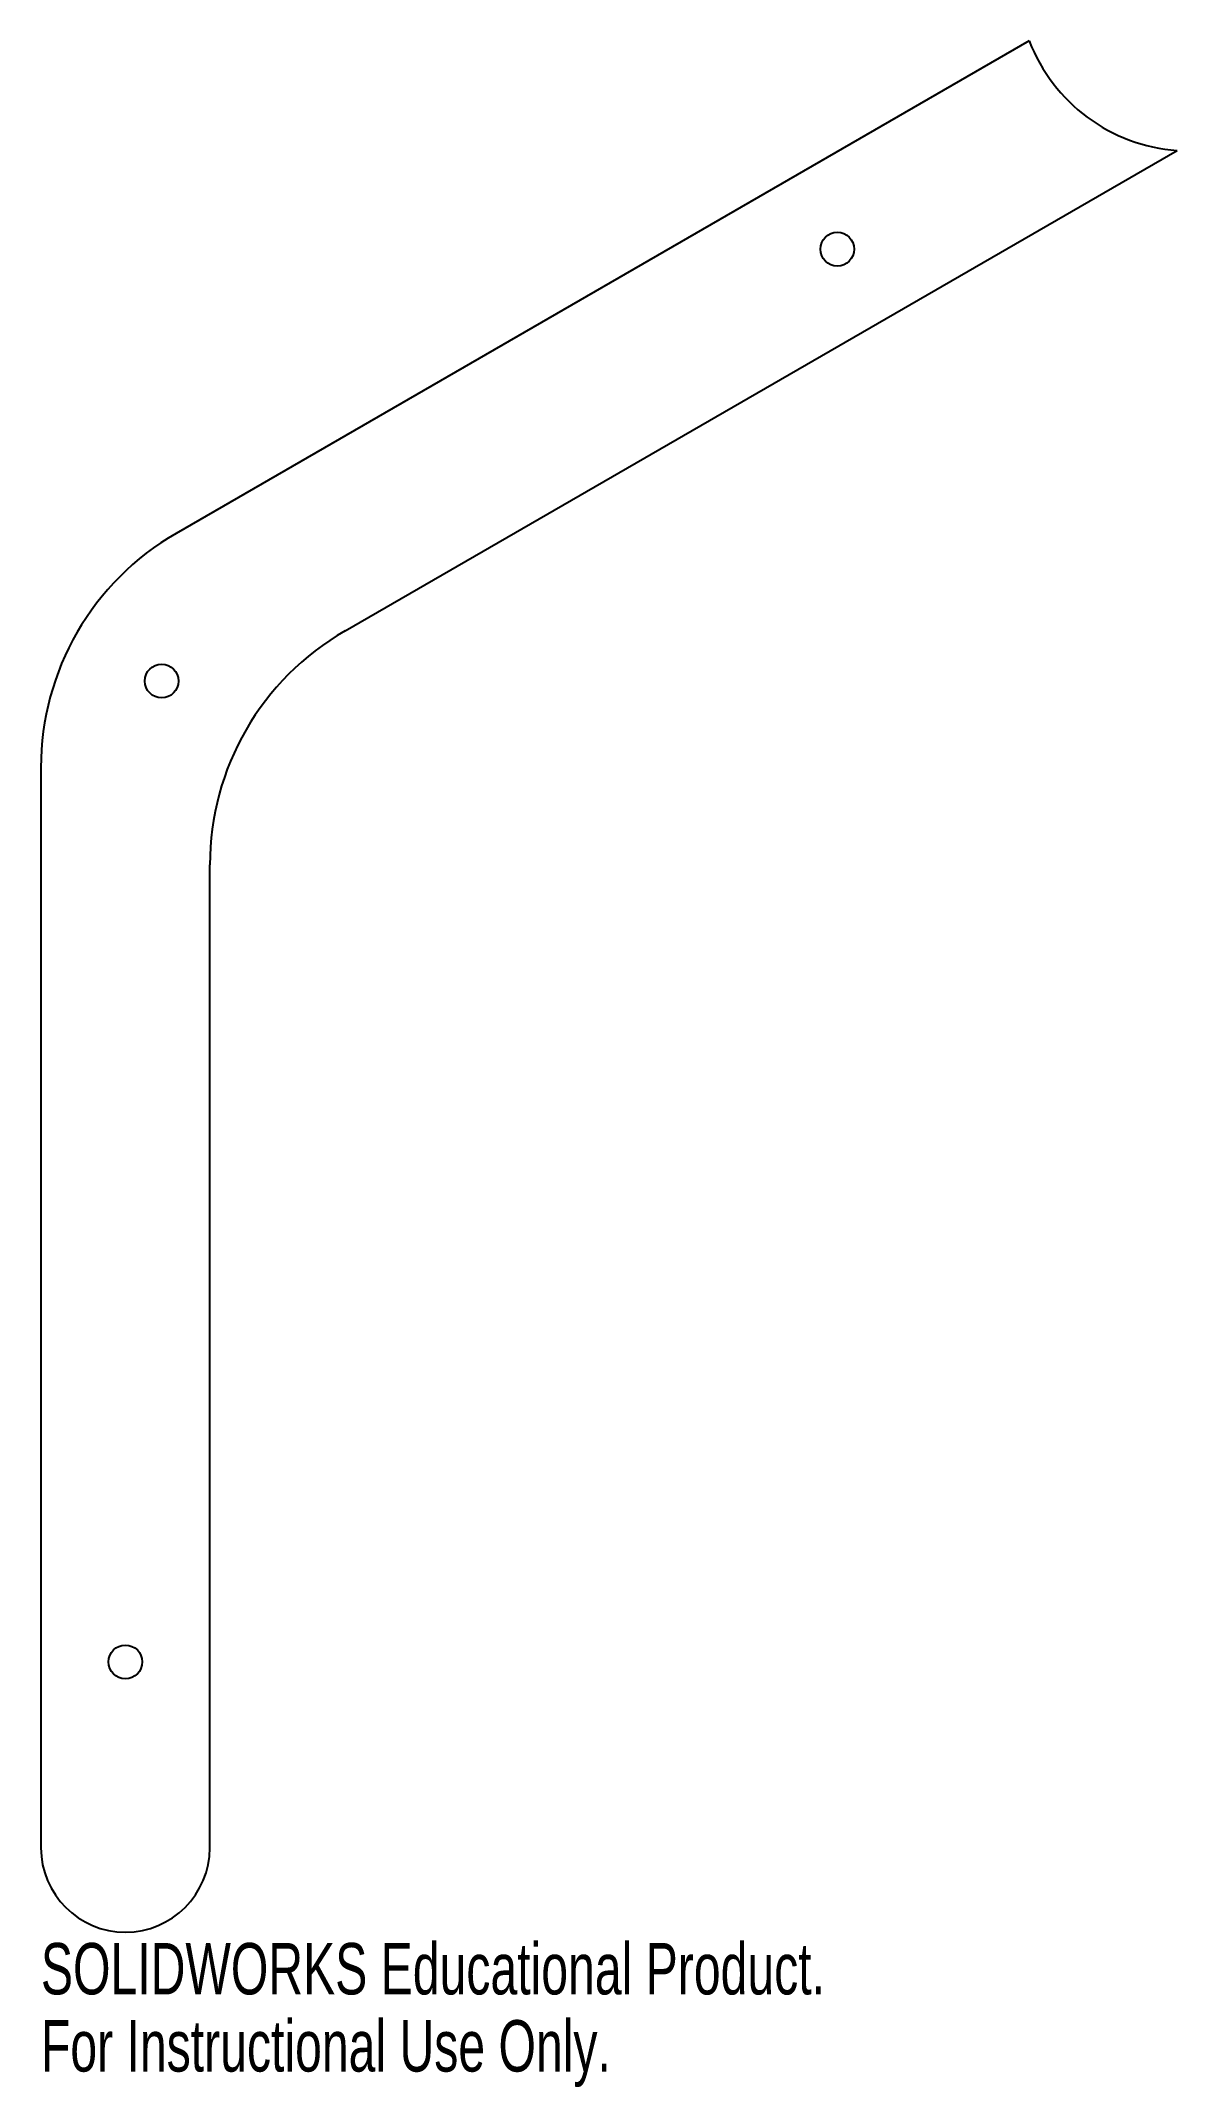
# Model space of a CAD drawing. Header units: inches. Extents: x 0.31 to 4.52, y -5.28 to 2.29.
import ezdxf

# ---------------------------------------------------------------- set-up
doc = ezdxf.new("R2010")
doc.units = ezdxf.units.IN
doc.header["$MEASUREMENT"] = 0
doc.styles.add('SLDTEXTSTYLE0', font='TXT', dxfattribs={"width": 0.7})

msp = doc.modelspace()

# ---------------------------------------------------------------- linework, layer by layer
at = {"color": 7, "linetype": 'Continuous', "lineweight": 25}
for p, q in [((3.9688, 2.2914), (0.8125, 0.4691)), ((1.4375, 0.1083), (4.516, 1.8856)), ((0.3125, -0.3969), (0.3125, -4.3945)), ((0.9375, -4.3945), (0.9375, -0.7578))]:
    msp.add_line(p, q, dxfattribs=at)
for centre in [(3.259, 1.5207), (0.759, -0.0774), (0.625, -3.707)]:
    msp.add_circle(centre, 0.0625, dxfattribs=at)
for centre, radius, start, end in [((4.5634, 2.5214), 0.6375, 201.14812, 265.73833), ((1.3125, -0.3969), 1, 120, 180), ((1.9375, -0.7578), 1, 120, 180), ((0.625, -4.3945), 0.3125, 180, 0)]:
    msp.add_arc(centre, radius, start, end, dxfattribs=at)

# ---------------------------------------------------------------- texts
at = {"color": 7, "linetype": 'Continuous', "char_height": 0.1903, "attachment_point": 1, "style": 'SLDTEXTSTYLE0'}
for s, insert in [('SOLIDWORKS Educational Product.', (0.3125, -4.7471)), ('For Instructional Use Only.', (0.3125, -5.0326))]:
    msp.add_mtext(s, dxfattribs=dict(at, insert=insert))

doc.saveas('drawing.dxf')
